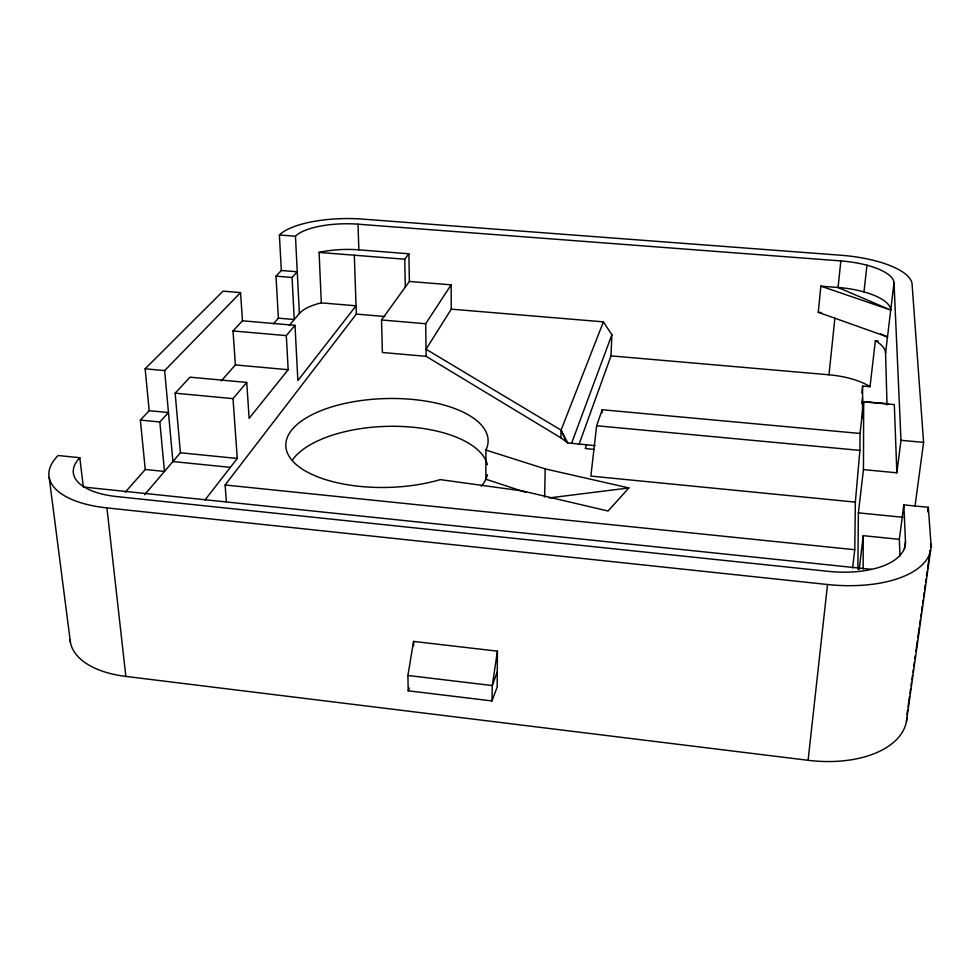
<?xml version="1.0" encoding="UTF-8"?>
<svg xmlns="http://www.w3.org/2000/svg" width="980" height="980" viewBox="0 0 980 980"><rect width="100%" height="100%" fill="white"/><g stroke="black" fill="none" stroke-linecap="round" stroke-linejoin="round"><path stroke-width="1.47" d="M485.945 450.053L545.211 468.893L628.891 487.942L608.053 511.021L522.524 490.956L440.29 479.624A101.185 44.443 -1.5 0 1 290.362 458.224A101.185 44.443 -1.5 0 1 382.274 398.676A101.185 44.443 -1.5 0 1 485.945 450.053L485.847 479.208L525.954 492.389M862.486 417.774L862.633 386.071L870.007 386.708L875.361 340.734L878.239 340.979M863.135 568.964L863.245 535.668L899.334 539.343L899.959 555.966M863.454 469.616L863.674 401.849L894.311 404.593L896.847 472.801L863.454 469.616L858.37 512.846L857.867 569.221M497.424 651.149L497.166 687.005L492.009 700.945L408.219 690.802L407.901 675.477L413.56 641.41L497.424 651.149L492.279 685.559L492.009 700.945M852.612 567.935L854.768 549.731L855.356 502.115L859.901 450.384L860.036 433.454L863.674 401.849M544.611 497.019L545.211 468.893M567.702 442.911L560.879 437.827L561.075 430.122L603.398 321.857L451.278 309.153L426.043 349.248L561.075 430.122L567.702 442.911L595.13 445.643M602.088 412.776L602.198 409.738L860.036 433.454M579.058 444.332L611.018 355.875L611.863 334.78L603.398 321.857M880.64 333.886L887.5 336.949L818.263 312.302L820.86 286.148L838.072 287.495L890.722 310.06L820.86 286.148M870.007 386.708L869.138 386.12A52.014 20.825 5.5 0 0 828.982 374.789L834.887 318.157M838.072 287.495L840.84 260.925L358.019 224.187A50.887 16.672 -1.2 0 0 295.458 236.229L279.386 234.98L281.334 270.492L276.005 276.152L278.381 318.157L273.432 323.78M70.082 639.707A91.165 47.187 -7.4 0 0 125.856 676.42L808.096 760.296L827.524 584.521A101.173 47.947 6.8 0 0 931 544.194L928.317 507.285L903.842 504.884L899.334 539.343M863.98 291.942L866.957 265.225M602.198 409.738L596.636 425.749L590.866 476.096L855.356 502.115M861.837 393.017L862.633 386.071M861.935 403.736L862.584 398.101M859.178 569.601L863.245 535.668M887.023 404.936L885.565 353.033L894.005 282.755A53.814 18.167 4.7 0 0 840.84 260.925M896.847 472.801L900.988 440.302L894.005 282.755M904.491 549.008L905.471 541.609L903.842 504.884M914.977 506.403L923.589 442.384L912.086 284.163A71.773 24.243 4.7 0 0 841.073 255.266L362.514 219.104A67.877 22.246 -1.2 0 0 279.386 234.98M927.692 511.756L928.317 507.285M906.966 714.567L907.603 710.047M908.031 707.033L909.514 696.474M909.942 693.46L910.579 688.94M911.008 685.927L911.437 682.901M911.853 679.887L912.49 675.367M912.919 672.354L913.348 669.34M913.777 666.327L914.414 661.794M914.83 658.78L915.259 655.767M915.896 651.247L917.39 640.687M917.807 637.674L919.301 627.127M919.73 624.101L920.367 619.581M920.796 616.567L921.212 613.554M921.641 610.54L922.278 606.02M922.707 602.994L923.136 599.981M923.552 596.967L924.189 592.447M924.618 589.433L925.255 584.901M925.683 581.887L926.112 578.874M926.529 575.86L927.166 571.34M927.595 568.327L929.089 557.767M929.505 554.754L930.155 550.233M930.571 547.207L931 544.194M906.414 721.721L930.584 550.54M586.616 444.724L585.28 448.485L593.843 449.416M497.277 671.729L492.279 685.559L407.901 675.477M571.548 443.377L611.863 334.78M408.219 690.802L409.432 688.058M426.141 356.34L425.688 323.743L451.119 284.837L409.383 281.456L381.514 319.97L382.396 352.482L426.141 356.34L560.879 437.827M405.304 287.091L404.752 259.21L408.868 253.771L358.852 249.851A50.507 17.273 -1.3 0 0 321.354 251.909L319.088 252.424L321.318 302.881L318.108 303.678A49.772 18.412 -1.5 0 0 299.365 313.526L289.321 325.299M226.38 501.699L225.118 484.99L356.328 314.09L354.319 255.217M205.028 499.935L237.282 458.469L233.007 398.64L246.727 382.421L190.047 377.178L175.15 393.188L180.418 452.772L144.624 494.68M221.272 380.926L235.396 364.915L233.02 330.958L242.464 320.803L295.005 325.348L286.307 335.613L288.169 369.717L249.141 418.325L246.727 382.421M125.22 492.254L145.261 469.481L140.348 420.077L149.193 410.694L145.138 368.799L223.036 291.146L240.566 292.616L242.464 320.803M145.261 469.481L164.481 471.441L159.838 421.976L168.462 412.555L149.193 410.694M278.381 318.157L294.257 319.517L292.065 277.463L297.259 271.791L281.334 270.492M230.361 467.362L172.921 461.555L164.652 370.587L240.566 292.616M125.856 676.42L106.918 507.897A95.844 41.515 -5.6 0 1 58.139 455.516L79.821 457.721A71.834 31.103 -5.6 0 0 81.806 485.431L86.926 488.579A71.834 31.103 -5.6 0 0 116.926 496.591L828.063 571.328A75.828 35.917 6.8 0 0 867.459 570.225L875.985 568.302A75.828 35.917 6.8 0 0 905.471 541.609M549.094 497.938L628.891 487.942M319.088 252.424L404.752 259.21M818.263 312.302L821.117 312.522M276.005 276.152L292.065 277.463M321.318 302.881L356.034 305.797L297.871 380.583L295.005 325.348M356.328 314.09L384.883 316.516M381.514 319.97L425.688 323.743M611.018 355.875L828.982 374.789M233.02 330.958L286.307 335.613M862.388 401.506L887.954 403.772M235.396 364.915L288.169 369.717M145.138 368.799L164.652 370.587M900.988 440.302L923.589 442.384M596.636 425.749L859.901 450.384M175.15 393.188L233.007 398.64M140.348 420.077L159.838 421.976M858.37 512.846L902.972 517.281M180.418 452.772L237.282 458.469M225.118 484.99L854.768 549.731M84.623 487.158L871.306 569.356M106.918 507.897L827.524 584.521M875.361 340.734L878.288 342.596A52.724 19.796 5.2 0 1 885.565 353.033M561.075 430.122L565.84 440.963M49.184 477.517L70.401 642.194M79.821 457.721L83.3 487.011M295.458 236.229L299.365 313.526M358.019 224.187L358.852 249.851M408.868 253.771L409.383 281.456M413.56 641.41L413.646 645.795M451.119 284.837L451.278 309.153M906.941 717.446A95.93 54.133 8.5 0 1 808.096 760.296M487.415 474.724A100.303 45.656 -1.6 0 1 481.327 486.264M292.469 459.951A100.303 45.656 -1.6 0 1 398.027 426.349A100.303 45.656 -1.6 0 1 487.391 464.655M838.072 287.459A53.386 18.816 4.9 0 1 890.722 310.023"/></g></svg>
